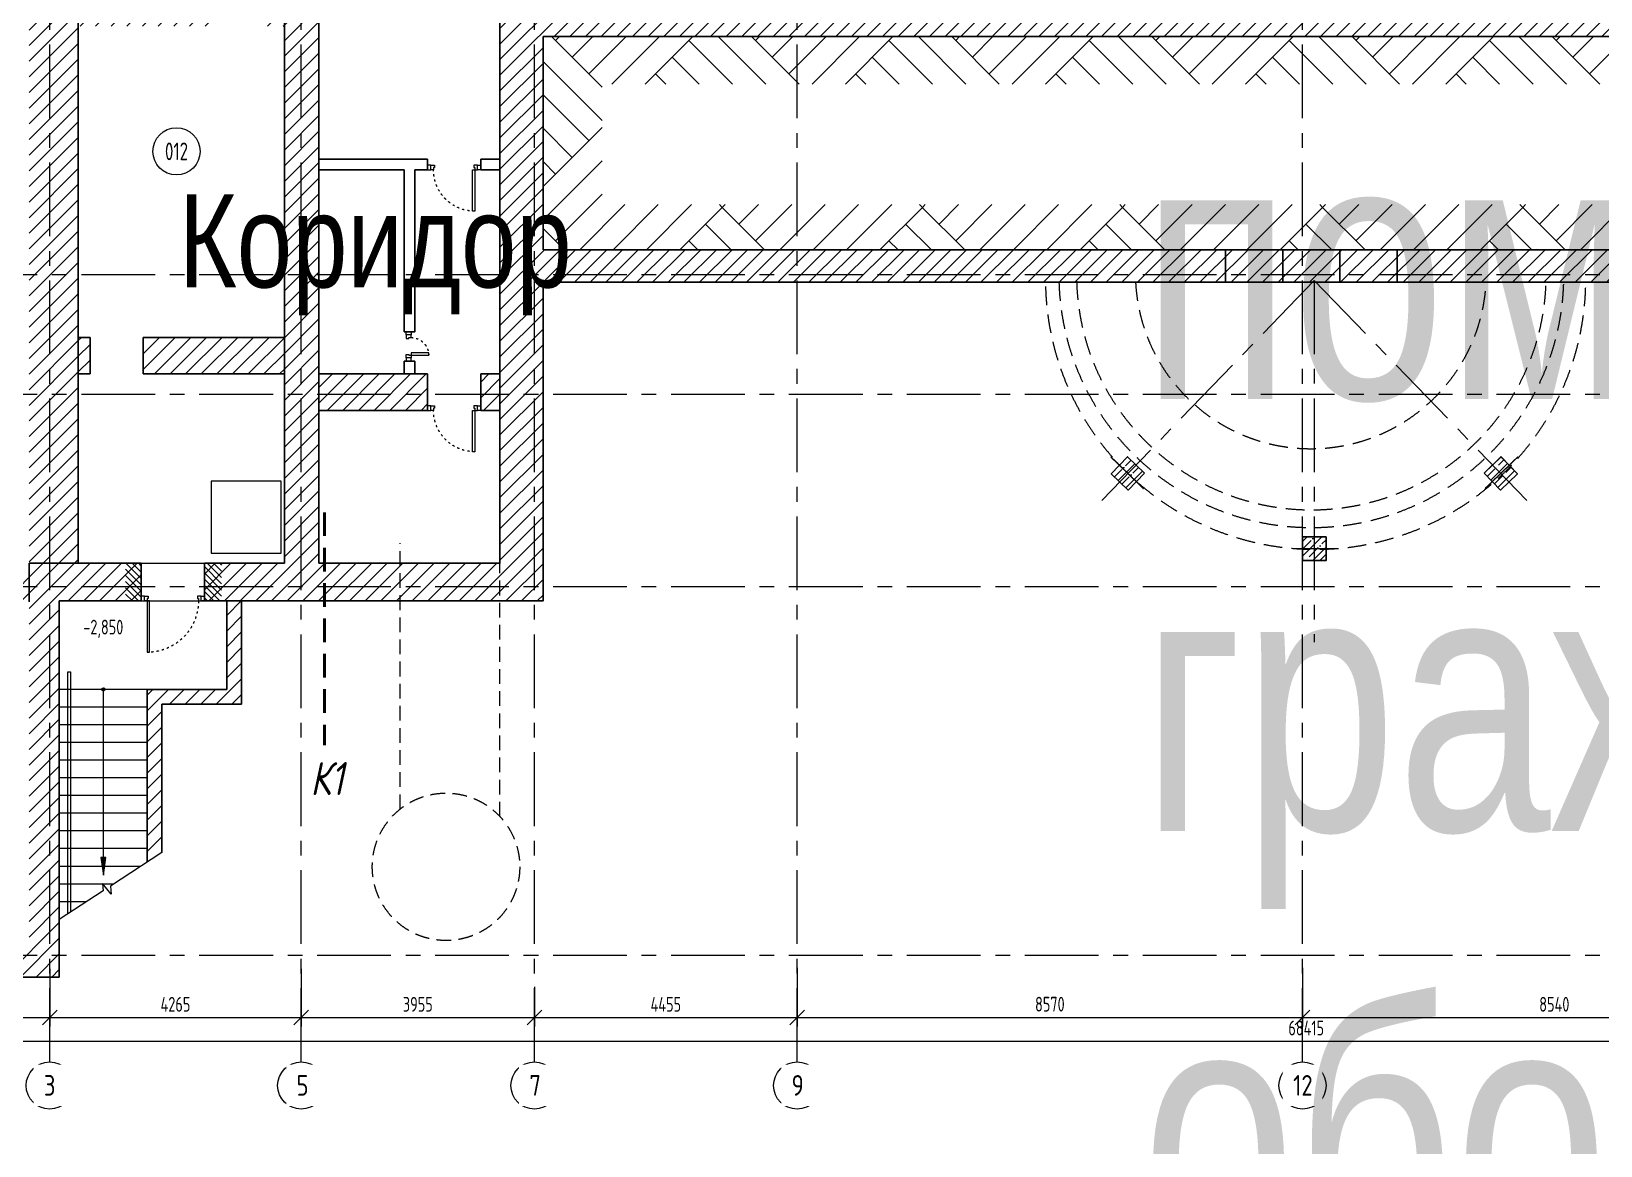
# Model space of a CAD drawing. Header units: millimetres. Extents: x -248073 to 8952771, y -150083 to 710860.
# Drawn here: x 12589 to 39200, y -123230 to -104337 of the extents above; entities that cross this region are included whole.
import ezdxf
from ezdxf import colors
from ezdxf.entities.mleader import LeaderData, LeaderLine
from ezdxf.enums import TextEntityAlignment as Align
from ezdxf.math import Vec2, Vec3

# ---------------------------------------------------------------- set-up
doc = ezdxf.new("R2018")
doc.units = ezdxf.units.MM
for name, pattern in [('ACAD_ISO03W100', [30, 12, -18]), ('CENTER', [2, 1.25, -0.25, 0.25, -0.25]), ('DASHED', [19.05, 12.7, -6.35]), ('HIDDEN', [6, 4, -2]), ('TRATTEGGIATA', [0.75, 0.5, -0.25])]:
    doc.linetypes.add(name, pattern=pattern)
doc.layers.get('Defpoints').update_dxf_attribs({"color": 8})
for name, color, linetype, lineweight in [('1 этаж тонкие линии!', 250, 'Continuous', 0), ('_0', 250, 'Continuous', 9), ('АР штриховка стен', 250, 'Continuous', 9), ('АР_Двери', 5, 'Continuous', 18), ('АР_Лестницы', 6, 'Continuous', 15), ('АР_Лестницы ограждение', 94, 'Continuous', 25), ('АР_Маркер экспликации', 239, 'Continuous', 13), ('АР_МосжилНии_Стены', 202, 'Continuous', 30), ('АР_Номер помещения', 1, 'Continuous', 25), ('АР_Оси', 193, 'Continuous', 9), ('АР_Оси размеры', 164, 'Continuous', 9), ('АР_Отметки', 250, 'Continuous', 15), ('АР_Сети', 250, 'Continuous', 30), ('АР_Сущ Несущая стена', 202, 'Continuous', 30), ('АР_Штриховка монолит', 250, 'Continuous', 9), ('Подвал', 250, 'Continuous', 30)]:
    doc.layers.add(name, color=color, linetype=linetype, lineweight=lineweight)
doc.layers.add('АР_Названия помещений', color=124, linetype='Continuous', lineweight=5, plot=False)
doc.layers.add('ВХОДНЫЕ группы Лидер', color=250, linetype='Continuous')
doc.styles.add('ISOCPEUR', font='', dxfattribs={"width": 0.7})
doc.styles.get("Standard").update_dxf_attribs({"font": 'arial.ttf'})
doc.styles.add('ГОСТ 2.304', font='', dxfattribs={"width": 0.7})
doc.styles.add('М2', font='isocpeui.ttf', dxfattribs={"width": 0.8})
doc.styles.get('ISOCPEUR').set_extended_font_data('ISOCPEUR')
doc.styles.get('ГОСТ 2.304').set_extended_font_data('ISOCPEUR')
doc.dimstyles.new('СПДС', dxfattribs={"dimscale": 100, "dimtxt": 2.5, "dimasz": 2.5, "dimexe": 1.5, "dimexo": 0, "dimgap": 1, "dimtad": 1, "dimdec": 0, "dimrnd": 1, "dimtxsty": 'ГОСТ 2.304', "dimblk": 'OBLIQUE', "dimcen": 2.5, "dimdle": 1.5, "dimadec": 0, "dimazin": 2, "dimtfac": 0.75, "dimtdec": 0, "dimtmove": 1, "dimatfit": 3, "dimfxl": 1, "dimtolj": 1, "dimarcsym": 1})
pattern_1 = [(45, (331452.74, -175205.68), (-132.58252, 132.58252), [])]

# ---------------------------------------------------------------- blocks, each defined once
blk = doc.blocks.new('*U279')
at = {"color": 8}
blk.add_lwpolyline([(100, 80), (100, 950), (140, 950), (140, 80)], close=True, dxfattribs=at)
for points in [[(0, 0), (0, 80), (55, 80), (55, 0), (0, 0)], [(55, 80), (55, 0), (115, 0), (115, 40), (100, 40), (100, 80), (55, 80)], [(1015, 80), (1015, 0), (955, 0), (955, 40), (970, 40), (970, 80), (1015, 80)], [(1070, 0), (1070, 80), (1015, 80), (1015, 0), (1070, 0)]]:
    blk.add_lwpolyline(points, dxfattribs=at)
at = {"color": 8, "linetype": 'ACAD_ISO03W100', "ltscale": 3}
blk.add_arc((100, 80), 870, 0, 90, dxfattribs=at)
blk = doc.blocks.new('_Oblique')
at = {"color": 8, "linetype": 'ByBlock', "lineweight": -2}
blk.add_line((-0.5, -0.5), (0.5, 0.5), dxfattribs=at)
blk = doc.blocks.new('*D923')
at = {"layer": 'Defpoints', "color": 0, "ltscale": 100, "transparency": 16777216}
for p in [(12900, -120235), (6250, -120649), (12900, -121059)]:
    blk.add_point(p, dxfattribs=at)
at = {"layer": 'АР_Оси размеры', "color": 8, "lineweight": -2, "ltscale": 100, "transparency": 16777216}
for p, q in [((12900, -120235), (12900, -121209)), ((6250, -120649), (6250, -121209)), ((6100, -121059), (13050, -121059))]:
    blk.add_line(p, q, dxfattribs=at)
at = {"layer": 'АР_Оси размеры', "color": 8, "lineweight": -2, "ltscale": 100, "transparency": 16777216, "xscale": 250, "yscale": 250, "zscale": 250, "rotation": 180}
blk.add_blockref('_Oblique', (6250, -121059), dxfattribs=at)
at = {"layer": 'АР_Оси размеры', "color": 8, "lineweight": -2, "ltscale": 100, "transparency": 16777216, "xscale": 250, "yscale": 250, "zscale": 250}
blk.add_blockref('_Oblique', (12900, -121059), dxfattribs=at)
at = {"layer": 'АР_Оси размеры', "color": 8, "ltscale": 100, "transparency": 16777216, "insert": (9575, -120834), "char_height": 250, "attachment_point": 5, "style": 'ГОСТ 2.304'}
blk.add_mtext('\\A1;6650', dxfattribs=at)
blk = doc.blocks.new('*D924')
at = {"layer": 'Defpoints', "color": 0, "ltscale": 100, "transparency": 16777216}
for p in [(12900, -120235), (17165, -120235), (17165, -121059)]:
    blk.add_point(p, dxfattribs=at)
at = {"layer": 'АР_Оси размеры', "color": 8, "lineweight": -2, "ltscale": 100, "transparency": 16777216}
for p, q in [((12900, -120235), (12900, -121209)), ((17165, -120235), (17165, -121209)), ((12750, -121059), (17315, -121059))]:
    blk.add_line(p, q, dxfattribs=at)
at = {"layer": 'АР_Оси размеры', "color": 8, "lineweight": -2, "ltscale": 100, "transparency": 16777216, "xscale": 250, "yscale": 250, "zscale": 250, "rotation": 180}
blk.add_blockref('_Oblique', (12900, -121059), dxfattribs=at)
at = {"layer": 'АР_Оси размеры', "color": 8, "lineweight": -2, "ltscale": 100, "transparency": 16777216, "xscale": 250, "yscale": 250, "zscale": 250}
blk.add_blockref('_Oblique', (17165, -121059), dxfattribs=at)
at = {"layer": 'АР_Оси размеры', "color": 8, "ltscale": 100, "transparency": 16777216, "insert": (15032, -120834), "char_height": 250, "attachment_point": 5, "style": 'ГОСТ 2.304'}
blk.add_mtext('\\A1;4265', dxfattribs=at)
blk = doc.blocks.new('*D925')
at = {"layer": 'Defpoints', "color": 0, "ltscale": 100, "transparency": 16777216}
for p in [(17165, -120235), (21120, -120536), (21120, -121059)]:
    blk.add_point(p, dxfattribs=at)
at = {"layer": 'АР_Оси размеры', "color": 8, "lineweight": -2, "ltscale": 100, "transparency": 16777216}
for p, q in [((17165, -120235), (17165, -121209)), ((21120, -120536), (21120, -121209)), ((17015, -121059), (21270, -121059))]:
    blk.add_line(p, q, dxfattribs=at)
at = {"layer": 'АР_Оси размеры', "color": 8, "lineweight": -2, "ltscale": 100, "transparency": 16777216, "xscale": 250, "yscale": 250, "zscale": 250, "rotation": 180}
blk.add_blockref('_Oblique', (17165, -121059), dxfattribs=at)
at = {"layer": 'АР_Оси размеры', "color": 8, "lineweight": -2, "ltscale": 100, "transparency": 16777216, "xscale": 250, "yscale": 250, "zscale": 250}
blk.add_blockref('_Oblique', (21120, -121059), dxfattribs=at)
at = {"layer": 'АР_Оси размеры', "color": 8, "ltscale": 100, "transparency": 16777216, "insert": (19142, -120834), "char_height": 250, "attachment_point": 5, "style": 'ГОСТ 2.304'}
blk.add_mtext('\\A1;3955', dxfattribs=at)
blk = doc.blocks.new('*D926')
at = {"layer": 'Defpoints', "color": 0, "ltscale": 100, "transparency": 16777216}
for p in [(25575, -120217), (21120, -120536), (25575, -121059)]:
    blk.add_point(p, dxfattribs=at)
at = {"layer": 'АР_Оси размеры', "color": 8, "lineweight": -2, "ltscale": 100, "transparency": 16777216}
for p, q in [((25575, -120217), (25575, -121209)), ((21120, -120536), (21120, -121209)), ((20970, -121059), (25725, -121059))]:
    blk.add_line(p, q, dxfattribs=at)
at = {"layer": 'АР_Оси размеры', "color": 8, "lineweight": -2, "ltscale": 100, "transparency": 16777216, "xscale": 250, "yscale": 250, "zscale": 250, "rotation": 180}
blk.add_blockref('_Oblique', (21120, -121059), dxfattribs=at)
at = {"layer": 'АР_Оси размеры', "color": 8, "lineweight": -2, "ltscale": 100, "transparency": 16777216, "xscale": 250, "yscale": 250, "zscale": 250}
blk.add_blockref('_Oblique', (25575, -121059), dxfattribs=at)
at = {"layer": 'АР_Оси размеры', "color": 8, "ltscale": 100, "transparency": 16777216, "insert": (23348, -120834), "char_height": 250, "attachment_point": 5, "style": 'ГОСТ 2.304'}
blk.add_mtext('\\A1;4455', dxfattribs=at)
blk = doc.blocks.new('*D927')
at = {"layer": 'Defpoints', "color": 0, "ltscale": 100, "transparency": 16777216}
for p in [(25575, -120217), (34145, -120217), (34145, -121059)]:
    blk.add_point(p, dxfattribs=at)
at = {"layer": 'АР_Оси размеры', "color": 8, "lineweight": -2, "ltscale": 100, "transparency": 16777216}
for p, q in [((25575, -120217), (25575, -121209)), ((34145, -120217), (34145, -121209)), ((25425, -121059), (34295, -121059))]:
    blk.add_line(p, q, dxfattribs=at)
at = {"layer": 'АР_Оси размеры', "color": 8, "lineweight": -2, "ltscale": 100, "transparency": 16777216, "xscale": 250, "yscale": 250, "zscale": 250, "rotation": 180}
blk.add_blockref('_Oblique', (25575, -121059), dxfattribs=at)
at = {"layer": 'АР_Оси размеры', "color": 8, "lineweight": -2, "ltscale": 100, "transparency": 16777216, "xscale": 250, "yscale": 250, "zscale": 250}
blk.add_blockref('_Oblique', (34145, -121059), dxfattribs=at)
at = {"layer": 'АР_Оси размеры', "color": 8, "ltscale": 100, "transparency": 16777216, "insert": (29860, -120832), "char_height": 250, "attachment_point": 5, "style": 'ГОСТ 2.304'}
blk.add_mtext('\\A1;8570', dxfattribs=at)
blk = doc.blocks.new('*D928')
at = {"layer": 'Defpoints', "color": 0, "ltscale": 100, "transparency": 16777216}
for p in [(34145, -120217), (42685, -120485), (42685, -121059)]:
    blk.add_point(p, dxfattribs=at)
at = {"layer": 'АР_Оси размеры', "color": 8, "lineweight": -2, "ltscale": 100, "transparency": 16777216}
for p, q in [((34145, -120217), (34145, -121209)), ((42685, -120485), (42685, -121209)), ((33995, -121059), (42835, -121059))]:
    blk.add_line(p, q, dxfattribs=at)
at = {"layer": 'АР_Оси размеры', "color": 8, "lineweight": -2, "ltscale": 100, "transparency": 16777216, "xscale": 250, "yscale": 250, "zscale": 250, "rotation": 180}
blk.add_blockref('_Oblique', (34145, -121059), dxfattribs=at)
at = {"layer": 'АР_Оси размеры', "color": 8, "lineweight": -2, "ltscale": 100, "transparency": 16777216, "xscale": 250, "yscale": 250, "zscale": 250}
blk.add_blockref('_Oblique', (42685, -121059), dxfattribs=at)
at = {"layer": 'АР_Оси размеры', "color": 8, "ltscale": 100, "transparency": 16777216, "insert": (38415, -120834), "char_height": 250, "attachment_point": 5, "style": 'ГОСТ 2.304'}
blk.add_mtext('\\A1;8540', dxfattribs=at)
blk = doc.blocks.new('*D934')
at = {"layer": 'Defpoints', "color": 0, "ltscale": 100, "transparency": 16777216}
for p in [(68415, -121461), (0, -121786), (68415, -121786)]:
    blk.add_point(p, dxfattribs=at)
at = {"layer": 'АР_Оси размеры', "color": 8, "lineweight": -2, "ltscale": 100, "transparency": 16777216}
for p, q in [((0, -121786), (0, -121311)), ((68415, -121786), (68415, -121311)), ((-150, -121461), (68565, -121461))]:
    blk.add_line(p, q, dxfattribs=at)
at = {"layer": 'АР_Оси размеры', "color": 8, "lineweight": -2, "ltscale": 100, "transparency": 16777216, "xscale": 250, "yscale": 250, "zscale": 250, "rotation": 180}
blk.add_blockref('_Oblique', (0, -121461), dxfattribs=at)
at = {"layer": 'АР_Оси размеры', "color": 8, "lineweight": -2, "ltscale": 100, "transparency": 16777216, "xscale": 250, "yscale": 250, "zscale": 250}
blk.add_blockref('_Oblique', (68415, -121461), dxfattribs=at)
at = {"layer": 'АР_Оси размеры', "color": 8, "ltscale": 100, "transparency": 16777216, "insert": (34208, -121236), "char_height": 250, "attachment_point": 5, "style": 'ГОСТ 2.304'}
blk.add_mtext('\\A1;68415', dxfattribs=at)
blk = doc.blocks.new('*U301')
at = {"color": 8, "style": 'ISOCPEUR', "width": 0.7, "flags": 1}
blk.add_attdef('КАТЕГОРИЯ', (-499, -2092), '', height=250, dxfattribs=at)
at = {"layer": 'АР_Номер помещения', "color": 8, "style": 'ISOCPEUR', "width": 0.7}
blk.add_attdef('НОМЕР_ПОМЕЩЕНИЯ', text='', height=300, dxfattribs=at).set_placement((-20284, 8672), align=Align.MIDDLE_CENTER)
blk = doc.blocks.new('*U321')
at = {"layer": 'АР_Номер помещения', "color": 8}
blk.add_circle((-16481, -1596), 400, dxfattribs=at)
at = {"color": 8, "style": 'ISOCPEUR', "width": 0.7, "flags": 1}
blk.add_attdef('КАТЕГОРИЯ', (-499, -2092), '', height=250, dxfattribs=at)
at = {"layer": 'АР_Номер помещения', "color": 8, "style": 'ISOCPEUR', "width": 0.7}
blk.add_attdef('НОМЕР_ПОМЕЩЕНИЯ', text='', height=300, dxfattribs=at).set_placement((-16481, -1596), align=Align.MIDDLE_CENTER)
blk = doc.blocks.new('*U322')
at = {"color": 8}
blk.add_lwpolyline([(-100, 80), (-100, 780), (-140, 780), (-140, 80)], close=True, dxfattribs=at)
for points in [[(-900, 0), (-900, 80), (-845, 80), (-845, 0), (-900, 0)], [(-845, 80), (-845, 0), (-785, 0), (-785, 40), (-800, 40), (-800, 80), (-845, 80)], [(-55, 80), (-55, 0), (-115, 0), (-115, 40), (-100, 40), (-100, 80), (-55, 80)], [(0, 0), (0, 80), (-55, 80), (-55, 0), (0, 0)]]:
    blk.add_lwpolyline(points, dxfattribs=at)
at = {"color": 8, "linetype": 'ACAD_ISO03W100', "ltscale": 3}
blk.add_arc((-100, 80), 700, 90, 180, dxfattribs=at)
blk = doc.blocks.new('*U268')
at = {"color": 8}
for points in [[(-500, 0), (-500, -80), (-445, -80), (-445, 0), (-500, 0)], [(-445, -80), (-445, 0), (-385, 0), (-385, -40), (-400, -40), (-400, -80), (-445, -80)], [(-55, -80), (-55, 0), (-115, 0), (-115, -40), (-100, -40), (-100, -80), (-55, -80)], [(0, 0), (0, -80), (-55, -80), (-55, 0), (0, 0)]]:
    blk.add_lwpolyline(points, dxfattribs=at)
blk.add_lwpolyline([(-100, -80), (-100, -380), (-140, -380), (-140, -80)], close=True, dxfattribs=at)
at = {"color": 8, "linetype": 'ACAD_ISO03W100', "ltscale": 3}
blk.add_arc((-100, -80), 300, 180, 270, dxfattribs=at)
blk = doc.blocks.new('*U339')
h = blk.add_hatch(color=8)
h.dxf.hatch_style = 1
edge = h.paths.add_edge_path()
edge.add_arc((0, 0), 27.6, 359.64, 719.64)
h = blk.add_hatch(color=8)
h.dxf.hatch_style = 1
h.paths.add_polyline_path([(2848, -44), (2848, 44), (3148, 0)])
at = {"color": 8}
blk.add_line((3148, 0), (0, 0), dxfattribs=at)
blk.add_lwpolyline([(2848, 44), (2848, -44), (3148, 0), (2848, 44)], dxfattribs=at)
blk.add_circle((0, 0), 27.6, dxfattribs=at)
blk = doc.blocks.new('_DotSmall')
at = {"color": 8, "linetype": 'ByBlock', "const_width": 0.5}
blk.add_lwpolyline([(-0.0625, 0, 1), (0.0625, 0, 1)], format="xyb", close=True, dxfattribs=at)
blk = doc.blocks.new('A$C509fd7ed')
at = {"layer": 'АР_Штриховка монолит', "ltscale": 100}
h = blk.add_hatch(dxfattribs=at)
h.set_pattern_fill('ANSI35', color=8, scale=700)
h.set_pattern_definition([(45, (-936870.81, 31127.39), (-123.743687, 123.743687), []), (45, (-936747.07, 31127.39), (-123.743687, 123.743687), [218.75, -43.75, 0, -43.75])])
h.paths.add_polyline_path([(37609, -66945), (37332, -67233), (37619, -67511), (37897, -67223)])
h = blk.add_hatch(dxfattribs=at)
h.set_pattern_fill('ANSI35', color=8, scale=700)
h.set_pattern_definition([(45, (-930549.83, 31136.84), (-123.743687, 123.743687), []), (45, (-930426.09, 31136.84), (-123.743687, 123.743687), [218.75, -43.75, 0, -43.75])])
h.paths.add_polyline_path([(43941, -66945), (43653, -67223), (43931, -67511), (44219, -67233)])
h = blk.add_hatch(dxfattribs=at)
h.set_pattern_fill('ANSI35', color=8, scale=700)
h.set_pattern_definition([(45, (218233.92, -130600.68), (-123.74369, 123.74369), []), (45, (218357.66, -130600.68), (-123.74369, 123.74369), [218.75, -43.75, 0, -43.75])])
h.paths.add_polyline_path([(40974, -68298), (40575, -68305), (40581, -68705), (40981, -68698)])
at = {"layer": 'АР_Оси', "color": 8, "linetype": 'CENTER', "ltscale": 0.5}
for p, q in [((37322, -66946), (37876, -67481)), ((44228, -66946), (43674, -67481)), ((41181, -68505), (40411, -68505))]:
    blk.add_line(p, q, dxfattribs=at)
at = {"layer": 'АР_Оси', "color": 8, "linetype": 'CENTER', "lineweight": 0, "ltscale": 100}
for p, q in [((37322, -66946), (37876, -67481)), ((44228, -66946), (43674, -67481)), ((41181, -68505), (40411, -68505))]:
    blk.add_line(p, q, dxfattribs=at)
at = {"layer": 'АР_Сущ Несущая стена', "color": 8, "ltscale": 100}
for points in [[(37897, -67223), (37609, -66945), (37332, -67233), (37619, -67511)], [(37897, -67223), (37609, -66945), (37332, -67233), (37619, -67511)], [(43653, -67223), (43941, -66945), (44219, -67233), (43931, -67511)], [(43653, -67223), (43941, -66945), (44219, -67233), (43931, -67511)], [(40575, -68305), (40975, -68305), (40975, -68705), (40575, -68705)], [(40575, -68305), (40975, -68305), (40975, -68705), (40575, -68705)]]:
    blk.add_lwpolyline(points, close=True, dxfattribs=at)

msp = doc.modelspace()

# ---------------------------------------------------------------- hatches: boundary and pattern name
at = {"layer": '1 этаж тонкие линии!', "ltscale": 100, "transparency": 33554559}
h = msp.add_hatch(dxfattribs=at)
h.set_pattern_fill('AR-PARQ1', color=8, scale=200, angle=45, style=0)
h.set_pattern_definition([(135, (346742, -175205.7), (-3394.113, 0), [2400, -2400]), (135, (347024.9, -174922.8), (-3394.113, 0), [2400, -2400]), (135, (347307.7, -174640), (-3394.113, 0), [2400, -2400]), (135, (347590.5, -174357.2), (-3394.113, 0), [2400, -2400]), (135, (347873.4, -174074.3), (-3394.113, 0), [2400, -2400]), (135, (348156.2, -173791.5), (-3394.113, 0), [2400, -2400]), (135, (348439, -173508.6), (-3394.113, 0), [2400, -2400]), (45, (345045, -173508.6), (3394.113, 0), [2400, -2400]), (45, (344762, -173225.8), (3394.113, 0), [2400, -2400]), (45, (344479.3, -172943), (3394.113, 0), [2400, -2400]), (45, (344196.4, -172660), (3394.113, 0), [2400, -2400]), (45, (343913.6, -172377.3), (3394.113, 0), [2400, -2400]), (45, (343630.7, -172094.4), (3394.113, 0), [2400, -2400]), (45, (343348, -171811.6), (3394.113, 0), [2400, -2400])])
h.paths.add_polyline_path([(47085.09, -104425.99), (21265.72, -104425.99), (21265.72, -108040.62), (47085.09, -108040.62)])
h.paths.add_polyline_path([(46085.09, -105232.28), (46085.09, -107273.68), (22265.72, -107273.68), (22265.72, -105232.28)], flags=16)
at = {"layer": 'АР штриховка стен', "ltscale": 100}
h = msp.add_hatch(dxfattribs=at)
h.set_pattern_fill('ANSI31', color=8, scale=600, angle=-90)
h.set_pattern_definition([(315, (104832.25, 733627.89), (53.0330086, 53.0330086), [])])
h.paths.add_polyline_path([(15521.88, -113994.79), (15521.89, -113355.44), (15813.47, -113355.44), (15813.46, -113994.79)])
h.paths.add_polyline_path([(14185.03, -113994.79), (14185.03, -113355.44), (14450.86, -113355.44), (14450.86, -113994.79)])
at = {"layer": 'АР_Штриховка монолит', "ltscale": 300}
h = msp.add_hatch(dxfattribs=at)
h.set_pattern_fill('ANSI31', color=8, scale=1500)
h.set_pattern_definition(pattern_1)
h.paths.add_polyline_path([(6528.85, -92520), (17473.63, -92523.7), (17473.63, -92994.56), (17794.58, -92994.56), (17794.58, -91426.89), (17364.39, -91426.89), (17364.39, -90340.72), (16856.8, -90340.64), (16856.8, -91974.64), (6018.85, -91974.64), (6018.85, -110246.64), (-213.21, -110246.64), (-213.21, -120371.19), (13062.08, -120371.19), (13062.08, -113994.79), (14450.86, -113994.79), (14450.86, -113355.44), (12552.08, -113355.44), (12552.08, -119861.19), (296.79, -119861.19), (296.79, -110756.64), (6018.85, -110756.64), (6018.85, -114009.13), (12552.08, -114009.13), (12552.08, -113499.13), (6528.85, -113499.13), (6528.85, -110301.06)])
at = {"layer": 'АР_Штриховка монолит', "ltscale": 100}
h = msp.add_hatch(dxfattribs=at)
h.set_pattern_fill('ANSI31', color=8, scale=1500)
h.set_pattern_definition(pattern_1)
h.paths.add_polyline_path([(13383.27, -92520), (12900, -92520), (12900, -113355.44), (13383.34, -113355.44)])
h.paths.add_polyline_path([(12900, -92520), (12551.86, -92520), (12551.93, -113355.44), (12900, -113355.44)])
h = msp.add_hatch(dxfattribs=at)
h.set_pattern_fill('ANSI31', color=8, scale=1500)
h.set_pattern_definition(pattern_1)
h.paths.add_polyline_path([(37783.17, -95183.12), (37059.29, -95183.12), (37059.29, -96507.22), (34426.35, -96507.22), (34426.35, -93942.58), (34145, -93942.58), (34145, -98615.4), (34426.35, -98615.4), (34426.35, -97063.16), (37059.29, -97063.16), (37059.29, -98717.01), (37783.17, -98717.01)])
h.paths.add_polyline_path([(37783.17, -93942.58), (37059.29, -93942.58), (37059.29, -94282.75), (37783.17, -94282.75)], flags=17)
h.paths.add_polyline_path([(34145, -93942.58), (33863.65, -93942.58), (33863.65, -98615.4), (34145, -98615.4)])
h.paths.add_polyline_path([(34425.87, -99497.85), (34145, -99497.85), (34145, -100040), (40982.98, -100040), (40982.98, -99856.87), (37783.17, -99856.87), (37783.17, -99497.85), (37059.29, -99497.85), (37059.29, -99856.87), (34425.87, -99856.87)])
h.paths.add_polyline_path([(34145, -99497.85), (33873.53, -99497.85), (33873.53, -99856.87), (33287.06, -99856.87), (33287.06, -100040), (34145, -100040)])
h.paths.add_polyline_path([(34145, -100040), (33287.06, -100040), (33287.06, -100323.85), (34002.47, -100323.85), (34002.44, -103690.99), (34145, -103690.99)])
h.paths.add_polyline_path([(40982.98, -100040), (34145, -100040), (34145, -103690.99), (34402.22, -103690.99), (34402.25, -100436.39), (36938.49, -100436.39), (36938.49, -100877.19), (37617.63, -100877.19), (37617.63, -100436.39), (40982.98, -100436.39)])
h.paths.add_polyline_path([(37617.63, -101681.52), (36938.49, -101684.12), (36938.49, -103693.61), (37617.63, -103691.02)])
h.paths.add_polyline_path([(32493.83, -100040), (25575, -100040), (25575, -100323.85), (28658.26, -100323.85), (28658.26, -101992.05), (29102.92, -101992.05), (29102.92, -100323.85), (32493.83, -100323.85)])
h.paths.add_polyline_path([(32493.83, -99856.87), (25575, -99856.87), (25575, -100040), (32493.83, -100040)])
h.paths.add_polyline_path([(29106.81, -102783.26), (28658.26, -102783.26), (28658.26, -103690.94), (29106.81, -103690.94)])
h.paths.add_polyline_path([(25575, -100040), (21120, -100040), (21120, -100323.85), (25575, -100323.85)])
h.paths.add_polyline_path([(25575, -99856.87), (25562.68, -99856.87), (21120, -99856.87), (21120, -100040), (25575, -100040)])
h.paths.add_polyline_path([(18996.23, -100040), (18996.23, -100363.87), (20534.6, -100363.87), (20534.6, -101522.22), (20614.6, -101522.22), (21114.32, -101522.22), (21114.32, -100323.85), (21114.45, -100040)])
h.paths.add_polyline_path([(18996.23, -100040), (17463.68, -100040), (17463.68, -100363.87), (18996.23, -100363.87)])
h.paths.add_polyline_path([(18996.23, -99856.87), (17463.68, -99856.87), (17463.68, -100040), (18996.23, -100040)])
h.paths.add_polyline_path([(17165, -99579.13), (16878.85, -99579.13), (16878.85, -100040), (17165, -100040)])
h.paths.add_polyline_path([(17463.68, -99579.13), (17165, -99579.13), (17165, -100040), (17463.68, -100040)])
h.paths.add_polyline_path([(17463.68, -100040), (17165, -100040), (17165, -113355.44), (17463.68, -113355.44)])
h.paths.add_polyline_path([(17165, -100040), (16878.85, -100040), (16878.85, -113355.44), (17165, -113355.44)])
h.paths.add_polyline_path([(21120, -99856.87), (18996.23, -99856.87), (18996.23, -100040), (21120, -100040)])
h = msp.add_hatch(dxfattribs=at)
h.set_pattern_fill('ANSI31', color=8, scale=1500)
h.set_pattern_definition(pattern_1)
h.paths.add_polyline_path([(21114.32, -102593.25), (20534.6, -102593.25), (20534.6, -104210), (21120, -104210), (21120, -103690.88), (21114.32, -103690.88)])
h.paths.add_polyline_path([(21120, -104210), (20534.6, -104210), (20534.6, -113355.44), (15521.88, -113355.44), (15521.88, -113994.79), (21120, -113994.79)])
h.paths.add_polyline_path([(25575, -103690.92), (21120, -103690.88), (21120, -104210), (25575, -104210)])
h.paths.add_polyline_path([(25575, -104210), (21120, -104210), (21120, -113994.79), (21265.72, -113994.79), (21265.72, -108591.24), (47582.55, -108591.24), (47595.09, -108040.62), (21265.72, -108040.62), (21265.72, -104425.99), (25575, -104425.99)])
h.paths.add_polyline_path([(51541.2, -103690.98), (32493.8, -103690.98), (32493.8, -103690.96), (28853.4, -103690.96), (28856.47, -103690.94), (28862.5, -103690.94), (28845.54, -103690.93), (25574.97, -103690.93), (25575, -104210), (51541.23, -104210)])
h.paths.add_polyline_path([(28408.77, -103690.94), (28857.32, -103690.94)], flags=16)
h.paths.add_polyline_path([(51541.21, -104210), (25575, -104210), (25575, -104425.99), (51541.21, -104425.99)])
h = msp.add_hatch(dxfattribs=at)
h.set_pattern_fill('ANSI31', color=8, scale=1500)
h.set_pattern_definition(pattern_1)
h.paths.add_polyline_path([(15646.1, -103629.65), (13383.39, -103629.65), (13383.39, -104248.04), (15646.1, -104248.04)])
h.paths.add_polyline_path([(16878.85, -103630.14), (16546.1, -103630.14), (16546.04, -104248.28), (16878.79, -104248.28)])
h.paths.add_polyline_path([(14483.45, -109526.92), (14483.45, -110146.22), (16878.85, -110146.21), (16878.85, -109526.91)])
h.paths.add_polyline_path([(13583.42, -110146.22), (13583.45, -109526.92), (13383.45, -109526.91), (13383.42, -110146.21)])
h = msp.add_hatch(dxfattribs=at)
h.set_pattern_fill('ANSI31', color=8, scale=1500)
h.set_pattern_definition([(45, (335114.63, -181721.75), (-132.58252, 132.58252), [])])
h.paths.add_polyline_path([(19307.99, -110145.72), (17463.68, -110145.72), (17463.69, -110764.12), (19307.99, -110764.12)])
h.paths.add_polyline_path([(20540.73, -110146.21), (20207.99, -110146.21), (20207.93, -110764.36), (20540.67, -110764.36)])
h = msp.add_hatch(dxfattribs=at)
h.set_pattern_fill('ANSI31', color=8, scale=1500)
h.set_pattern_definition([(45, (298777.14, -185096.67), (-132.58252, 132.58252), [])])
h.paths.add_polyline_path([(14553.4, -118420.76), (14803.41, -118257.47), (14803.41, -115744.8), (16153.45, -115744.8), (16153.45, -113994.79), (15903.45, -113994.79), (15903.45, -115494.79), (14553.4, -115494.79)])

# ---------------------------------------------------------------- linework, layer by layer
at = {"color": 8, "linetype": 'TRATTEGGIATA', "ltscale": 500}
for p, q in [((18841.96, -117524.05), (18841.96, -113015.38)), ((20534.6, -117650.33), (20534.6, -113035.34))]:
    msp.add_line(p, q, dxfattribs=at)
msp.add_circle((19620, -118502.39), 1250, dxfattribs=at)
at = {"layer": '_0', "color": 8, "ltscale": 100}
msp.add_lwpolyline([(15639.89, -113187.03), (16825.02, -113187.03), (16825.02, -111961.24), (15639.89, -111961.24)], close=True, dxfattribs=at)
at = {"layer": 'АР_Лестницы', "color": 8, "ltscale": 100}
for points in [[(14553.4, -115494.8), (13062.08, -115494.8)], [(14553.4, -115794.8), (14553.4, -115794.8), (13062.08, -115794.8)], [(14553.4, -115794.8), (14553.4, -116094.8), (13062.08, -116094.8)], [(14553.4, -116094.8), (14553.4, -116394.8), (13062.08, -116394.8)], [(13062.08, -116355.33), (13062.08, -117807.68)], [(14553.41, -116394.8), (14553.41, -116694.8), (13062.08, -116694.8)], [(14553.42, -116694.8), (14553.42, -116994.8), (13062.08, -116994.8)], [(14553.4, -116994.8), (14553.4, -117294.8), (13062.08, -117294.8)], [(14553.4, -117294.8), (14553.4, -117594.8), (13062.08, -117594.8)], [(14553.4, -117594.8), (14553.4, -117894.8), (13062.08, -117894.8)], [(14553.4, -117894.8), (14553.4, -118194.8), (13062.08, -118194.8)], [(14553.4, -118194.8), (14553.4, -118420.76)], [(14440.05, -118494.8), (13062.08, -118494.8)], [(13980.73, -118794.8), (13062.08, -118794.8)], [(13521.4, -119094.8), (13062.08, -119094.8)]]:
    msp.add_lwpolyline(points, dxfattribs=at)
at = {"layer": 'АР_Лестницы', "color": 8}
msp.add_lwpolyline([(14803.41, -118257.47), (13929.73, -118828.1), (13943.53, -118966.87), (13795.75, -118785.65), (13804.72, -118909.75), (13062.08, -119394.8)], dxfattribs=at)
at = {"layer": 'АР_Лестницы ограждение', "color": 8, "ltscale": 100}
msp.add_lwpolyline([(13208.16, -119299.38), (13208.16, -115194.36), (13252.61, -115194.36), (13252.61, -119270.35)], dxfattribs=at)
at = {"layer": 'АР_МосжилНии_Стены', "color": 8, "ltscale": 100}
for p, q in [((21265.72, -108040.62), (21265.72, -104425.99)), ((21265.72, -104425.99), (50990.42, -104425.99)), ((19308.64, -106506.02), (19308.64, -106686.02)), ((20208.64, -106506.16), (20208.64, -106686.02)), ((47085.09, -108040.62), (21265.72, -108040.62)), ((32839.25, -108591.24), (32839.25, -108040.62)), ((35750.45, -108040.62), (35750.45, -108591.24)), ((13583.45, -109526.91), (13383.39, -109526.91)), ((16878.85, -109526.91), (14483.45, -109526.91)), ((13583.45, -110146.21), (13383.39, -110146.21)), ((16878.85, -110146.21), (14483.45, -110146.21)), ((17463.68, -110145.72), (19307.99, -110145.72)), ((19307.99, -110145.72), (19307.99, -110764.1)), ((20534.6, -110146.21), (20207.99, -110146.21)), ((20207.99, -110146.21), (20207.99, -110764.1)), ((19307.99, -110764.1), (17463.68, -110764.12)), ((20207.99, -110764.1), (20540.73, -110764.6)), ((14450.86, -113994.79), (14450.86, -113355.44)), ((15521.88, -113355.44), (15521.88, -113994.79)), ((13062.08, -120371.19), (13062.08, -113994.79)), ((13062.08, -113994.79), (14450.86, -113994.79)), ((15521.88, -113994.79), (19248.89, -113994.79)), ((15903.45, -115494.79), (15903.45, -113994.79)), ((16153.45, -115744.8), (16153.45, -113994.79)), ((15903.45, -115494.79), (14553.4, -115494.79)), ((14553.4, -115494.79), (14553.4, -118420.76)), ((16153.45, -115744.8), (14803.41, -115744.8)), ((14803.41, -118257.47), (14803.41, -115744.8)), ((-213.21, -120371.19), (13062.08, -120371.19))]:
    msp.add_line(p, q, dxfattribs=at)
for points in [[(16878.85, -99579.13), (16878.85, -113355.44)], [(16878.85, -99579.13), (17463.68, -99579.13), (17463.68, -113355.44)], [(13383.48, -113257.99), (13383.48, -113355.44), (13383.35, -100441.77)], [(20534.6, -113355.44), (20534.6, -102593.25)], [(18909.16, -109428.89), (18909.17, -106685.97), (17463.68, -106685.97)], [(17463.71, -106505.72), (19308.64, -106506.02)], [(19089.14, -106685.98), (19308.64, -106686.02)], [(19089.17, -106685.98), (19089.16, -109428.89)], [(20208.64, -106506.16), (20534.63, -106506.21)], [(20208.64, -106686.02), (20534.6, -106686.02)], [(19248.89, -113994.79), (21265.72, -113994.79), (21265.72, -108591.24), (36028.75, -108591.24)], [(35750.45, -108591.24), (47085.09, -108591.24), (47085.09, -113994.79), (55135.67, -113994.79), (55135.67, -116606.84)], [(13583.45, -110146.21), (13583.45, -109526.91)], [(14483.45, -110146.21), (14483.45, -109526.91)], [(18909.14, -109428.89), (19089.16, -109428.89)], [(18909.14, -109928.89), (18909.14, -110145.72)], [(19089.14, -109928.89), (18909.14, -109928.89)], [(19089.14, -109928.89), (19089.14, -110145.72)], [(14450.86, -113355.44), (12552.08, -113355.44), (12552.08, -114009.13)], [(16878.85, -113355.44), (15521.88, -113355.44)], [(20534.6, -113268.82), (20534.6, -113355.44), (17463.68, -113355.44)]]:
    msp.add_lwpolyline(points, dxfattribs=at)
for points in [[(33810.28, -108040.62), (34779.42, -108040.62), (34779.42, -108591.24), (33810.28, -108591.24)], [(31467.12, -111828.06), (31179.39, -111550.2), (30901.52, -111837.93), (31189.26, -112115.8)], [(37222.91, -111828.06), (37510.65, -111550.2), (37788.51, -111837.93), (37500.78, -112115.8)], [(34145.02, -112910), (34545.02, -112910), (34545.02, -113310), (34145.02, -113310)]]:
    msp.add_lwpolyline(points, close=True, dxfattribs=at)
at = {"layer": 'АР_Оси', "color": 8, "linetype": 'CENTER', "ltscale": 1000}
for p, q in [((17165, -121811.27), (17165, -87503.79)), ((21120, -121811.27), (21120, -87503.79)), ((25575, -121811.27), (25575, -87503.79)), ((34145, -121811.27), (34145, -87503.79)), ((12900, -121811.27), (12900, -92428.74)), ((-12563.76, -108460), (71033.41, -108460)), ((34345, -108560), (30739.72, -112293.37)), ((34345, -108560), (34345, -114692.08)), ((34345, -108560), (37950.28, -112293.37)), ((-12563.76, -110490), (71033.41, -110490)), ((-12563.76, -113750), (71033.41, -113750)), ((-12563.76, -120000), (71033.41, -120000))]:
    msp.add_line(p, q, dxfattribs=at)
at = {"layer": 'АР_Оси', "color": 8, "linetype": 'CENTER', "ltscale": 0.5}
for p, q in [((30892.25, -111550.96), (31445.84, -112085.56)), ((37797.75, -111550.96), (37244.16, -112085.56)), ((34751, -113110), (33981.42, -113110))]:
    msp.add_line(p, q, dxfattribs=at)
at = {"layer": 'АР_Оси', "color": 8, "ltscale": 0.5}
for centre in [(12900, -122211.27), (17165, -122211.27), (21120, -122211.27), (25575, -122211.27), (34145, -122211.27)]:
    msp.add_circle(centre, 400, dxfattribs=at)
at = {"layer": 'АР_Сети', "color": 8, "linetype": 'HIDDEN', "lineweight": 50, "ltscale": 100}
msp.add_line((17556.79, -112492.78), (17556.79, -116441.5), dxfattribs=at)
at = {"layer": 'АР_Штриховка монолит', "color": 8, "ltscale": 300}
for p, q in [((14451.88, -113355.58), (15521.88, -113355.58)), ((14451.88, -113994.79), (15521.88, -113994.79))]:
    msp.add_line(p, q, dxfattribs=at)
at = {"layer": 'ВХОДНЫЕ группы Лидер', "color": 8, "linetype": 'DASHED', "ltscale": 25}
for centre, radius, start, end in [((34295.01, -108467.85), 4282.01, 181.651187, 358.749316), ((34295.01, -108467.85), 3982.01, 181.5138, 358.224391), ((34366.93, -108537.3), 4582.01, 181.543065, 358.456935), ((34286.47, -108436.59), 2976.57, 182.978046, 357.021954)]:
    msp.add_arc(centre, radius, start, end, dxfattribs=at)
at = {"layer": 'Подвал', "color": 8, "ltscale": 100}
msp.add_lwpolyline([(33810.28, -108591.24), (34779.42, -108591.24)], dxfattribs=at)

# ---------------------------------------------------------------- block references
at = {"color": 8, "ltscale": 100}
msp.add_blockref('A$C509fd7ed', (-6430.06, -44605), dxfattribs=at)
at = {"layer": 'АР_Двери', "color": 8, "xscale": -1}
for name, p, rotation in [('*U322', (20208.64, -106606.02), 180), ('*U268', (18946.83, -109928.89), 90), ('*U322', (20207.99, -110684.1), 180), ('*U279', (14451.88, -113914.79), 180)]:
    msp.add_blockref(name, p, dxfattribs=dict(at, rotation=rotation))
at = {"layer": 'АР_Лестницы', "color": 8, "ltscale": 75, "rotation": 270}
msp.add_blockref('*U339', (13809.2, -115494.8), dxfattribs=at)
at = {"layer": 'АР_Маркер экспликации', "color": 8}
ref = msp.add_blockref('*U321', (31530.22, -104775.47), dxfattribs=at)
ref.add_attrib('НОМЕР_ПОМЕЩЕНИЯ', '012', dxfattribs={"layer": 'АР_Номер помещения', "color": 8, "height": 300, "style": 'ISOCPEUR', "width": 0.7}).set_placement((15049.64, -106371.18), align=Align.MIDDLE_CENTER)
lines = msp.add_mtext('\\W0.8000;Коридор', dxfattribs={"layer": 'АР_Названия помещений', "color": 8, "insert": (15090.01, -107101.18), "char_height": 1576.7822, "width": 926.94, "attachment_point": 1})
ref.add_attrib('ИМЯ_ПОМЕЩЕНИЯ', '', (15090.01, -107101.18), dxfattribs={"flags": 104}).embed_mtext(lines)

# ---------------------------------------------------------------- texts
at = {"layer": 'АР_Сети', "color": 8, "ltscale": 10, "style": 'М2', "width": 0.8}
msp.add_text('К1', height=560, dxfattribs=at).set_placement((17318.47, -117285.6))

# ---------------------------------------------------------------- dimensions: what is measured, and where the dimension line sits
at = {"layer": 'АР_Оси размеры', "color": 8, "ltscale": 100}
for base, p1, p2, picture, middle in [((12900, -121058.6), (6250, -120648.66), (12900, -120234.82), '*D923', (9575, -120833.6)), ((17165, -121058.6), (12900, -120234.82), (17165, -120234.82), '*D924', (15032.5, -120833.6)), ((21120, -121058.6), (17165, -120234.82), (21120, -120535.56), '*D925', (19142.5, -120833.6)), ((25575, -121058.6), (21120, -120535.56), (25575, -120216.82), '*D926', (23347.5, -120833.6)), ((34145, -121058.6), (25575, -120216.82), (34145, -120216.82), '*D927', (29860, -120831.99)), ((42685, -121058.6), (34145, -120216.82), (42685, -120484.65), '*D928', (38415, -120833.6))]:
    dim = msp.add_linear_dim(base=base, p1=p1, p2=p2, dimstyle='СПДС', override={"dimclrd": 8, "dimclre": 8, "dimclrt": 8}, dxfattribs=at)
    dim.commit()
    dim.dimension.update_dxf_attribs({"geometry": picture, "text_midpoint": middle})

# ---------------------------------------------------------------- leaders
at = {"layer": 'АР_Отметки', "color": 8}
ml = msp.add_multileader_mtext('Standard', dxfattribs=at)
ml.set_content('{\\W0.8;-2,850}', color=8, style='ISOCPEUR')
ml.set_leader_properties(color=8, linetype='Continuous', lineweight=-1)
ml.set_arrow_properties(name='DOTSMALL')
ml.build(insert=Vec2(0, 0))
ml.multileader.update_dxf_attribs({"has_text_frame": 1, "text_left_attachment_type": 4, "text_right_attachment_type": 4, "dogleg_length": 100, "arrow_head_size": 180})
ctx = ml.context
ctx.base_point, ctx.char_height, ctx.arrow_head_size, ctx.landing_gap_size, ctx.plane_origin = Vec3(62921.57, -109716.3), 250, 180, 50, Vec3(62840.18, -110994.42)
ctx.left_attachment, ctx.right_attachment = 4, 4
notes = []
notes.append((ctx, [(0, (0, 0, 0), (0, 0), (1, 0), 1, [])]))
ctx.mtext.insert, ctx.mtext.width, ctx.mtext.defined_height, ctx.mtext.line_spacing_style, ctx.mtext.flow_direction = Vec3(62971.57, -109382.96), 769.989, 343.89, 2, 5
ml = msp.add_multileader_mtext('Standard', dxfattribs=at)
ml.set_content('-2,850', color=8, style='ISOCPEUR')
ml.set_leader_properties(color=8, linetype='Continuous', lineweight=-1)
ml.set_arrow_properties(name='DOTSMALL')
ml.build(insert=Vec2(0, 0))
ml.multileader.update_dxf_attribs({"has_text_frame": 1, "text_left_attachment_type": 4, "text_right_attachment_type": 4, "dogleg_length": 100, "arrow_head_size": 180})
ctx = ml.context
ctx.base_point, ctx.char_height, ctx.arrow_head_size, ctx.landing_gap_size, ctx.plane_origin = Vec3(13419.46, -114646.44), 250, 180, 50, Vec3(14361.08, -116000.03)
ctx.left_attachment, ctx.right_attachment = 4, 4
notes.append((ctx, [(0, (0, 0, 0), (0, 0), (1, 0), 1, [])]))
ctx.mtext.insert, ctx.mtext.width, ctx.mtext.defined_height, ctx.mtext.line_spacing_style, ctx.mtext.flow_direction = Vec3(13469.46, -114313.11), 599.1982, 407.47, 2, 5
ml = msp.add_multileader_mtext('Standard', dxfattribs=at)
ml.set_content('{\\W0.8;-2,850}', color=8, style='ISOCPEUR')
ml.set_leader_properties(color=8, linetype='Continuous', lineweight=-1)
ml.set_arrow_properties(name='DOTSMALL')
ml.build(insert=Vec2(0, 0))
ml.multileader.update_dxf_attribs({"has_text_frame": 1, "text_left_attachment_type": 4, "text_right_attachment_type": 4, "dogleg_length": 100, "arrow_head_size": 180})
ctx = ml.context
ctx.base_point, ctx.char_height, ctx.arrow_head_size, ctx.landing_gap_size, ctx.plane_origin = Vec3(68895.51, -112842.63), 250, 180, 50, Vec3(68814.12, -114120.75)
ctx.left_attachment, ctx.right_attachment = 4, 4
notes.append((ctx, [(0, (0, 0, 0), (0, 0), (1, 0), 1, [])]))
ctx.mtext.insert, ctx.mtext.width, ctx.mtext.defined_height, ctx.mtext.line_spacing_style, ctx.mtext.flow_direction = Vec3(68945.51, -112509.29), 769.989, 343.89, 2, 5
ml = msp.add_multileader_mtext('Standard', dxfattribs=at)
ml.set_content('{\\W0.8;-2,850}', color=8, style='ISOCPEUR')
ml.set_leader_properties(color=8, linetype='Continuous', lineweight=-1)
ml.set_arrow_properties(name='DOTSMALL')
ml.build(insert=Vec2(0, 0))
ml.multileader.update_dxf_attribs({"has_text_frame": 1, "text_left_attachment_type": 4, "text_right_attachment_type": 4, "dogleg_length": 100, "arrow_head_size": 180})
ctx = ml.context
ctx.base_point, ctx.char_height, ctx.arrow_head_size, ctx.landing_gap_size, ctx.plane_origin = Vec3(54606.01, -117705.63), 250, 180, 50, Vec3(54524.62, -118983.75)
ctx.left_attachment, ctx.right_attachment = 4, 4
notes.append((ctx, [(0, (0, 0, 0), (0, 0), (1, 0), 1, [])]))
ctx.mtext.insert, ctx.mtext.width, ctx.mtext.defined_height, ctx.mtext.line_spacing_style, ctx.mtext.flow_direction = Vec3(54656.01, -117372.29), 769.989, 343.89, 2, 5
for ctx, leaders in notes:
    for number, flags, end, landing, length, lines in leaders:
        leader = LeaderData()
        leader.index, (leader.has_last_leader_line, leader.has_dogleg_vector, leader.attachment_direction) = number, flags
        leader.last_leader_point, leader.dogleg_vector, leader.dogleg_length = Vec3(end), Vec3(landing), length
        for number, points, colour, breaks in lines:
            line = LeaderLine()
            line.index, line.vertices, line.color, line.breaks = number, Vec3.list(points), colors.encode_raw_color(colour), breaks
            leader.lines.append(line)
        ctx.leaders.append(leader)

# ---------------------------------------------------------------- next in the draw order: texts
at = {"layer": 'АР_Оси', "color": 8, "char_height": 350, "attachment_point": 1, "line_spacing_factor": 1.149209, "style": 'ГОСТ 2.304', "bg_fill": 2}
for s, insert in [('{\\W0.8;3}', (12800.18, -122033.49)), ('{\\W0.8;5}', (17084.6, -122033.49)), ('{\\W0.8;7}', (21033.33, -122033.49)), ('{\\W0.8;9}', (25480.33, -122033.49))]:
    msp.add_mtext(s, dxfattribs=dict(at, insert=insert))
at = {"layer": 'АР_Оси', "color": 8, "insert": (33985.51, -122033.49), "char_height": 350, "width": 318.2182, "attachment_point": 1, "line_spacing_factor": 1.149209, "style": 'ГОСТ 2.304', "bg_fill": 2}
msp.add_mtext('{\\W0.8;12}', dxfattribs=at)

# ---------------------------------------------------------------- next in the draw order: block references
at = {"layer": 'АР_Маркер экспликации', "color": 8}
ref = msp.add_blockref('*U301', (51713.42, -106665.49), dxfattribs=at)
lines = msp.add_mtext('\\W0.8000;Защитное помещение гражданской обороны', dxfattribs={"layer": 'АР_Названия помещений', "color": 8, "insert": (31415.51, -98860.18), "char_height": 4391.6661, "width": 926.94, "attachment_point": 1})
ref.add_attrib('ИМЯ_ПОМЕЩЕНИЯ', '', (31415.51, -98860.18), dxfattribs={"flags": 104}).embed_mtext(lines)

# ---------------------------------------------------------------- next in the draw order: dimensions: what is measured, and where the dimension line sits
at = {"layer": 'АР_Оси размеры', "color": 8, "ltscale": 100}
dim = msp.add_linear_dim(base=(68415, -121460.68), p1=(0, -121786.27), p2=(68415, -121786.27), dimstyle='СПДС', override={"dimclrd": 8, "dimclre": 8, "dimclrt": 8}, dxfattribs=at)
dim.commit()
dim.dimension.update_dxf_attribs({"geometry": '*D934', "text_midpoint": (34207.5, -121235.68)})

doc.saveas('drawing.dxf')
